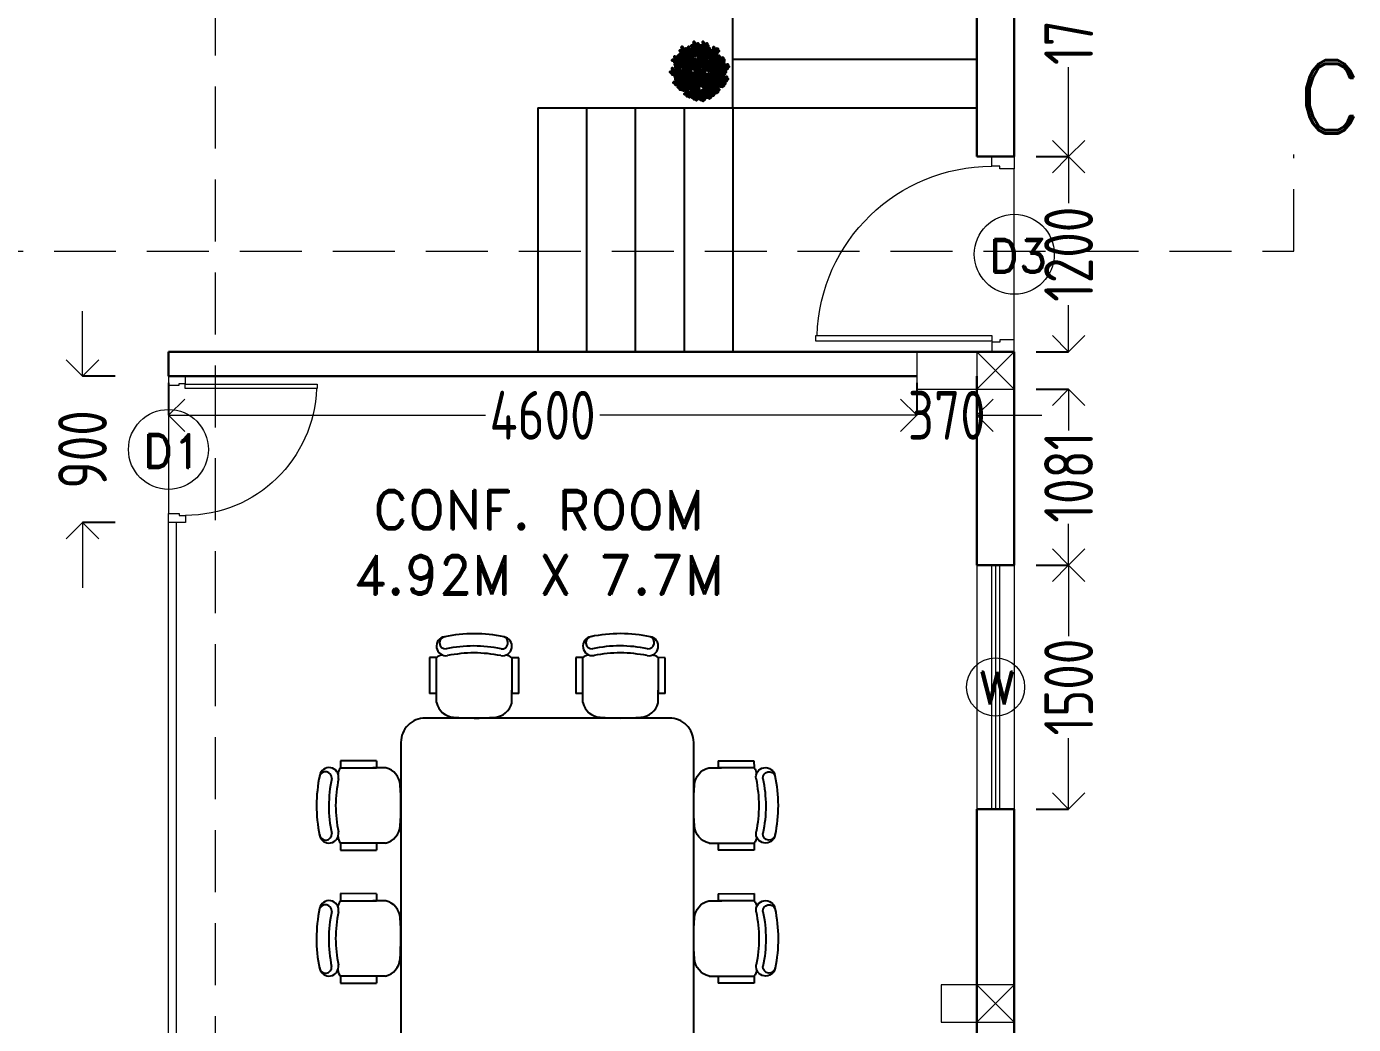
# Model space of a CAD drawing. Header units: inches. Extents: x -605 to 2991212, y -2872845 to 0.
# Drawn here: x 2176267 to 2184425, y -2678070 to -2671935 of the extents above; entities that cross this region are included whole.
import ezdxf

# ---------------------------------------------------------------- set-up
doc = ezdxf.new("R2010")
doc.units = ezdxf.units.IN
doc.header["$LTSCALE"] = 600
doc.header["$MEASUREMENT"] = 0
doc.linetypes.add('DASHED', pattern=[19.05, 12.7, -6.35])
for name, color, linetype in [('50 - FURNITURE', 47, 'Continuous'), ('NOITHAT', 21, 'Continuous'), ('see level', 2, 'Continuous'), ('SnT-DIMENSION', 7, 'Continuous'), ('SnT-ROAD', 25, 'Continuous')]:
    doc.layers.add(name, color=color, linetype=linetype)
for name, color, linetype, lineweight in [('DIM', 251, 'Continuous', 0), ('FURNITURE', 23, 'Continuous', 9), ('L-shrub', 74, 'Continuous', 50), ('L-tree', 102, 'Continuous', 35), ('object dash', 250, 'DASHED', 5), ('PV_TEXT_ROMANS', 7, 'Continuous', 0), ('rRCC 2', 40, 'Continuous', 15), ('TEXT', 7, 'Continuous', 0), ('WALLS', 7, 'Continuous', 30)]:
    doc.layers.add(name, color=color, linetype=linetype, lineweight=lineweight)
doc.layers.add('window', color=7, linetype='Continuous', lineweight=15, true_color=0x735461)
doc.styles.add('DIM', font='geniso.shx', dxfattribs={"width": 0.85})
doc.styles.add('PV_ROMAND', font='romand.shx')
doc.styles.add('ROMAND', font='romand.shx')
doc.dimstyles.new('ST-100', dxfattribs={"dimscale": 100, "dimtxt": 2.5, "dimasz": 2, "dimexe": 0.18, "dimexo": 0.0625, "dimgap": 0.2, "dimtad": 0, "dimdec": 0, "dimzin": 0, "dimdsep": 46, "dimtxsty": 'DIM', "dimblk": 'OPEN90', "dimcen": 0.09, "dimclrd": 256, "dimclrt": 7, "dimadec": 0, "dimazin": 0, "dimtfac": 1, "dimtdec": 0, "dimtofl": 0, "dimtmove": 0, "dimatfit": 3, "dimldrblk": 'OPEN90', "dimfxl": 1, "dimtolj": 1, "dimtzin": 0, "dimlwd": -1, "dimarcsym": 0})

# ---------------------------------------------------------------- blocks, each defined once
blk = doc.blocks.new('CH3')
at = {"layer": '50 - FURNITURE'}
for p, q in [((-259.1, 349.2), (-259.1, 141.4)), ((-218.2, 349.2), (-259.1, 349.2)), ((-218.2, 142.2), (-218.2, 349.2)), ((258.7, 349.6), (217.8, 349.6)), ((217.8, 349.6), (217.8, 141.9)), ((258.7, 141.9), (258.7, 349.6)), ((-218.2, 89.1), (-218.2, 162.9)), ((217.8, 87.4), (217.8, 162.2))]:
    blk.add_line(p, q, dxfattribs=at)
at = {"layer": '50 - FURNITURE', "linetype": 'Continuous'}
for p, q in [((-218, 141.4), (-259.1, 141.4)), ((258.7, 141.9), (217.8, 141.9))]:
    blk.add_line(p, q, dxfattribs=at)
for centre, radius, start, end in [((-163.1, 415.9), 55.3, 99.89884, 279.75221), ((-165.7, 435.5), 35.2, 94.91276, 274.91276), ((0, -347.9), 836.2, 78.08993, 101.91007), ((163.1, 415.9), 55.3, 260.24779, 80.10116), ((158.8, 436.6), 36.2, 265.08724, 70.32125), ((-3.5, -349.1), 766.3, 78.01124, 101.98876), ((18.4, -534.9), 912.7, 91.15667, 100.87136), ((-18.4, -534.9), 912.7, 79.12864, 88.84333), ((-110.6, 114.5), 110.6, 193.25658, 265.9234), ((110.6, 114.5), 110.6, 274.0766, 345.83344), ((0, 1665.8), 1665.8, 265.9234, 274.0766)]:
    blk.add_arc(centre, radius, start, end, dxfattribs=at)
at = {"layer": '50 - FURNITURE'}
for centre, start, end in [((-180.9, 308.9), 90.72261, 132.8382), ((180.4, 309.4), 47.1618, 87.57171)]:
    blk.add_arc(centre, 54.9, start, end, dxfattribs=at)
blk = doc.blocks.new('autumn shrub')
at = {"layer": 'L-shrub', "color": 32}
for p, q in [((-98, 69), (-108, 75)), ((0, 0), (-60, 40)), ((2, -4), (-38, 86)), ((10, -4), (71, 17)), ((12, 2), (52, 98)), ((12, -6), (56, 0)), ((71, 17), (98, 27)), ((-77, -35), (-127, -48)), ((-67, -58), (-81, -63)), ((-6, -10), (-38, -19)), ((2, -13), (-15, -86)), ((17, -27), (25, -40)), ((46, -69), (63, -102)), ((-17, -123), (-23, -156))]:
    blk.add_line(p, q, dxfattribs=at)
at = {"layer": 'L-shrub', "color": 40}
for points in [[(6, 223), (12, 250), (13, 223), (8, 223)], [(-139, 148), (-153, 160), (-145, 145), (-141, 148)], [(-132, 152), (-139, 154), (-137, 175), (-133, 152)], [(-102, 202), (-127, 211), (-102, 196), (-102, 202)], [(-127, 139), (-101, 131), (-127, 145), (-127, 139)], [(-98, 188), (-90, 186), (-94, 165), (-96, 188)], [(-66, 140), (-86, 122), (-61, 137), (-66, 140)], [(-61, 183), (-81, 201), (-57, 189), (-60, 184)], [(-60, 180), (-81, 163), (-55, 177), (-60, 180)], [(-52, 145), (-33, 150), (-51, 151), (-51, 147)], [(-46, 177), (-41, 182), (-24, 169), (-45, 178)], [(-41, 198), (-31, 201), (-34, 203), (-40, 200)], [(4, 221), (-21, 231), (4, 215), (4, 221)], [(15, 211), (29, 198), (21, 213), (17, 211)], [(15, 161), (21, 188), (23, 161), (17, 161)], [(30, 131), (41, 134), (37, 135), (31, 132)], [(56, 138), (31, 148), (56, 133), (56, 138)], [(42, 175), (50, 175), (35, 152), (42, 173)], [(46, 181), (52, 208), (54, 181), (48, 181)], [(58, 140), (63, 167), (65, 140), (60, 140)], [(96, 192), (71, 202), (96, 186), (96, 192)], [(99, 115), (78, 134), (103, 122), (100, 117)], [(94, 188), (102, 188), (87, 165), (94, 186)], [(98, 194), (104, 221), (106, 194), (100, 194)], [(100, 179), (108, 177), (104, 156), (102, 179)], [(108, 183), (121, 169), (114, 184), (110, 183)], [(137, 154), (112, 163), (137, 148), (137, 154)], [(114, 192), (123, 202), (115, 188), (114, 190)], [(119, 131), (129, 134), (126, 135), (120, 132)], [(121, 184), (129, 177), (129, 181), (123, 184)], [(139, 156), (144, 183), (146, 156), (140, 156)], [(162, 146), (169, 138), (169, 142), (164, 146)], [(200, 94), (206, 121), (208, 94), (202, 94)], [(-140, 71), (-137, 77), (-124, 53), (-139, 70)], [(-134, 89), (-138, 102), (-130, 89), (-133, 88)], [(-81, 79), (-75, 106), (-73, 79), (-79, 79)], [(-77, 30), (-80, 43), (-72, 30), (-75, 29)], [(11, 113), (-9, 96), (16, 110), (11, 113)], [(48, 53), (67, 58), (49, 59), (49, 54)], [(48, 44), (53, 50), (70, 36), (49, 46)], [(77, 102), (52, 111), (77, 96), (77, 102)], [(67, 48), (75, 40), (75, 44), (69, 48)], [(81, 88), (88, 86), (85, 65), (83, 88)], [(102, 109), (106, 116), (118, 91), (104, 108)], [(133, 75), (108, 85), (133, 69), (133, 75)], [(113, 109), (119, 115), (135, 101), (114, 111)], [(114, 52), (123, 61), (115, 48), (114, 50)], [(121, 44), (129, 37), (129, 40), (123, 44)], [(135, 77), (140, 104), (142, 77), (137, 77)], [(137, 61), (144, 60), (140, 38), (139, 61)], [(146, 117), (154, 117), (139, 94), (146, 115)], [(150, 75), (160, 85), (152, 71), (150, 73)], [(152, 108), (160, 106), (156, 85), (154, 108)], [(159, 13), (165, 19), (181, 5), (160, 15)], [(160, 111), (173, 98), (165, 113), (162, 111)], [(165, 35), (175, 38), (172, 39), (166, 36)], [(173, 113), (181, 106), (181, 110), (175, 113)], [(198, 92), (173, 102), (198, 86), (198, 92)], [(190, 54), (196, 81), (198, 54), (192, 54)], [(192, 38), (200, 37), (196, 15), (194, 38)], [(202, 79), (210, 77), (206, 56), (204, 79)], [(206, 52), (215, 61), (208, 48), (206, 50)], [(229, 17), (237, 15), (233, -6), (231, 17)], [(-100, -12), (-92, -12), (-108, -35), (-100, -13)], [(-77, -81), (-71, -54), (-69, -81), (-75, -81)], [(-48, -15), (-35, -29), (-42, -13), (-46, -15)], [(40, -60), (46, -33), (48, -60), (42, -60)], [(79, -129), (85, -102), (87, -129), (81, -129)], [(110, -63), (85, -54), (110, -69), (110, -63)], [(150, -80), (147, -67), (155, -80), (152, -81)], [(175, -71), (183, -73), (179, -94), (177, -71)], [(214, -98), (221, -100), (217, -121), (215, -98)], [(229, -33), (237, -33), (221, -56), (229, -35)], [(138, -123), (148, -120), (145, -118), (139, -121)], [(164, -146), (169, -119), (171, -146), (165, -146)], [(189, -131), (196, -133), (192, -154), (190, -131)]]:
    blk.add_lwpolyline(points, dxfattribs=at)
at = {"layer": 'L-shrub', "color": 16}
for points in [[(-187, 136), (-212, 146), (-187, 131), (-187, 136)], [(-167, 106), (-187, 124), (-163, 112), (-166, 107)], [(-185, 138), (-179, 165), (-177, 138), (-183, 138)], [(-183, 123), (-175, 121), (-179, 100), (-181, 123)], [(-175, 127), (-162, 113), (-169, 129), (-173, 127)], [(-169, 136), (-160, 146), (-167, 133), (-169, 135)], [(-162, 129), (-154, 121), (-154, 125), (-160, 129)], [(-157, 118), (-161, 131), (-153, 118), (-156, 117)], [(-152, 145), (-160, 152), (-160, 148), (-154, 145)], [(-129, 137), (-132, 110), (-136, 136), (-130, 137)], [(-113, 163), (-133, 182), (-109, 170), (-112, 165)], [(-27, 94), (-21, 121), (-19, 94), (-25, 94)], [(17, 146), (25, 144), (21, 123), (19, 146)], [(-231, 31), (-256, 40), (-231, 25), (-231, 31)], [(-233, 27), (-225, 27), (-240, 4), (-233, 25)], [(-215, -6), (-240, 4), (-215, -12), (-215, -6)], [(-229, 33), (-223, 60), (-221, 33), (-227, 33)], [(-227, 17), (-219, 15), (-223, -6), (-225, 17)], [(-219, 21), (-206, 8), (-214, 23), (-217, 21)], [(-214, 31), (-204, 40), (-212, 27), (-214, 29)], [(-214, -4), (-208, 23), (-206, -4), (-212, -4)], [(-187, 79), (-212, 88), (-187, 73), (-187, 79)], [(-206, 23), (-198, 15), (-198, 19), (-204, 23)], [(-198, -6), (-189, 4), (-196, -10), (-198, -8)], [(-189, 75), (-181, 75), (-196, 52), (-189, 73)], [(-170, 40), (-191, 59), (-167, 47), (-169, 42)], [(-170, 38), (-190, 21), (-165, 35), (-170, 38)], [(-164, -10), (-189, 0), (-164, -15), (-164, -10)], [(-166, 103), (-186, 86), (-161, 100), (-166, 103)], [(-185, 81), (-179, 108), (-177, 81), (-183, 81)], [(-183, 65), (-175, 63), (-179, 42), (-181, 65)], [(-169, 79), (-160, 88), (-167, 75), (-169, 77)], [(-167, 34), (-163, 41), (-151, 16), (-166, 33)], [(-161, 53), (-165, 66), (-157, 53), (-159, 52)], [(-162, 71), (-154, 63), (-154, 67), (-160, 71)], [(-129, 80), (-110, 85), (-128, 86), (-128, 81)], [(-98, -8), (-123, 2), (-98, -13), (-98, -8)], [(-83, 77), (-108, 86), (-83, 71), (-83, 77)], [(-86, 17), (-106, 36), (-82, 24), (-85, 19)], [(-4, 85), (4, 77), (4, 81), (-2, 85)], [(53, 65), (64, 68), (60, 70), (54, 67)], [(-231, -50), (-256, -40), (-231, -56), (-231, -50)], [(-233, -54), (-225, -54), (-240, -77), (-233, -56)], [(-229, -48), (-223, -21), (-221, -48), (-227, -48)], [(-227, -63), (-219, -65), (-223, -86), (-225, -63)], [(-217, -10), (-210, -10), (-225, -33), (-217, -12)], [(-219, -60), (-206, -73), (-214, -58), (-217, -60)], [(-190, -71), (-215, -61), (-190, -77), (-190, -71)], [(-214, -50), (-204, -40), (-212, -54), (-214, -52)], [(-212, -19), (-204, -21), (-208, -42), (-210, -19)], [(-206, -58), (-198, -65), (-198, -61), (-204, -58)], [(-204, -15), (-190, -29), (-198, -13), (-202, -15)], [(-192, -75), (-185, -75), (-200, -98), (-192, -77)], [(-190, -13), (-183, -21), (-183, -17), (-189, -13)], [(-189, -69), (-183, -42), (-181, -69), (-187, -69)], [(-187, -85), (-179, -86), (-183, -108), (-185, -85)], [(-183, -142), (-177, -115), (-175, -142), (-181, -142)], [(-179, -81), (-165, -94), (-173, -79), (-177, -81)], [(-165, -13), (-158, -13), (-173, -37), (-165, -15)], [(-173, -71), (-164, -61), (-171, -75), (-173, -73)], [(-151, -65), (-172, -47), (-147, -59), (-150, -64)], [(-150, -68), (-171, -85), (-145, -71), (-150, -68)], [(-144, -98), (-169, -88), (-144, -104), (-144, -98)], [(-165, -79), (-158, -86), (-158, -83), (-164, -79)], [(-160, -23), (-152, -25), (-156, -46), (-158, -23)], [(-146, -102), (-139, -102), (-154, -125), (-146, -104)], [(-152, -19), (-139, -33), (-146, -17), (-150, -19)], [(-142, -53), (-146, -40), (-138, -53), (-140, -54)], [(-142, -96), (-137, -69), (-135, -96), (-140, -96)], [(-137, -71), (-131, -65), (-115, -79), (-136, -70)], [(-136, -63), (-118, -58), (-135, -57), (-135, -61)], [(-133, -108), (-119, -121), (-127, -106), (-131, -108)], [(-131, -50), (-121, -47), (-124, -45), (-131, -48)], [(-131, -135), (-125, -108), (-123, -135), (-129, -135)], [(-127, -98), (-117, -88), (-125, -102), (-127, -100)], [(-119, -106), (-112, -113), (-112, -110), (-117, -106)], [(-97, -131), (-118, -112), (-94, -124), (-96, -129)], [(-88, -118), (-92, -105), (-84, -118), (-86, -119)], [(-87, -17), (-73, -31), (-81, -15), (-85, -17)], [(-33, -79), (-58, -69), (-33, -85), (-33, -79)], [(-21, -88), (-8, -102), (-15, -86), (-19, -88)], [(10, -118), (6, -105), (14, -118), (12, -119)], [(33, -12), (8, -2), (33, -17), (33, -12)], [(38, -61), (13, -52), (38, -67), (38, -61)], [(71, -85), (77, -58), (79, -85), (73, -85)], [(101, -23), (80, -5), (105, -16), (102, -21)], [(114, -77), (121, -79), (117, -100), (115, -77)], [(144, -98), (148, -92), (161, -116), (146, -99)], [(-185, -144), (-210, -135), (-185, -150), (-185, -144)], [(-187, -148), (-179, -148), (-194, -171), (-187, -150)], [(-181, -158), (-173, -159), (-177, -181), (-179, -158)], [(-173, -154), (-160, -167), (-167, -152), (-171, -154)], [(-167, -144), (-158, -135), (-165, -148), (-167, -146)], [(-160, -152), (-152, -159), (-152, -156), (-158, -152)], [(-133, -136), (-158, -127), (-133, -142), (-133, -136)], [(-135, -140), (-127, -140), (-142, -163), (-135, -142)], [(-106, -192), (-131, -183), (-106, -198), (-106, -192)], [(-129, -150), (-121, -152), (-125, -173), (-127, -150)], [(-121, -146), (-108, -159), (-115, -144), (-119, -146)], [(-97, -133), (-117, -150), (-92, -136), (-97, -133)], [(-115, -136), (-106, -127), (-114, -140), (-115, -138)], [(-108, -196), (-100, -196), (-115, -219), (-108, -198)], [(-85, -159), (-110, -150), (-85, -165), (-85, -159)], [(-108, -144), (-100, -152), (-100, -148), (-106, -144)], [(-102, -206), (-94, -208), (-98, -229), (-100, -206)], [(-94, -137), (-90, -130), (-78, -155), (-92, -138)], [(-87, -163), (-79, -163), (-94, -186), (-87, -165)], [(-94, -202), (-81, -215), (-88, -200), (-92, -202)], [(-70, -209), (-91, -191), (-67, -203), (-69, -208)], [(-70, -212), (-90, -229), (-65, -215), (-70, -212)], [(-88, -192), (-79, -183), (-87, -196), (-88, -194)], [(-83, -158), (-77, -131), (-75, -158), (-81, -158)], [(-81, -173), (-73, -175), (-77, -196), (-79, -173)], [(-81, -200), (-73, -208), (-73, -204), (-79, -200)], [(-73, -169), (-60, -183), (-67, -167), (-71, -169)], [(-49, -158), (-70, -139), (-45, -151), (-48, -156)], [(-48, -160), (-69, -177), (-43, -163), (-48, -160)], [(-44, -232), (-69, -223), (-44, -238), (-44, -232)], [(-67, -159), (-58, -150), (-65, -163), (-67, -161)], [(-67, -216), (-63, -209), (-51, -234), (-66, -217)], [(-61, -197), (-65, -184), (-57, -197), (-59, -198)], [(-38, -179), (-63, -169), (-38, -184), (-38, -179)], [(-60, -167), (-52, -175), (-52, -171), (-58, -167)], [(-56, -207), (-37, -202), (-54, -201), (-55, -205)], [(-56, -215), (-51, -210), (-34, -223), (-55, -214)], [(-51, -194), (-40, -191), (-44, -189), (-50, -192)], [(-40, -183), (-33, -183), (-48, -206), (-40, -184)], [(-40, -145), (-44, -132), (-36, -145), (-38, -146)], [(-42, -231), (-37, -204), (-35, -231), (-40, -231)], [(-37, -177), (-31, -150), (-29, -177), (-35, -177)], [(-35, -163), (-29, -158), (-13, -171), (-34, -162)], [(-35, -192), (-27, -194), (-31, -215), (-33, -192)], [(-34, -155), (-16, -150), (-33, -149), (-33, -153)], [(-29, -142), (-19, -139), (-22, -137), (-29, -141)], [(-9, -219), (-29, -201), (-5, -212), (-8, -217)], [(-27, -188), (-13, -202), (-21, -186), (-25, -188)], [(-27, -232), (-17, -223), (-25, -236), (-27, -234)], [(-21, -179), (-12, -169), (-19, -183), (-21, -181)], [(2, -133), (-19, -150), (7, -136), (2, -133)], [(8, -186), (-17, -177), (8, -192), (8, -186)], [(-13, -186), (-6, -194), (-6, -190), (-12, -186)], [(-6, -225), (-2, -219), (11, -243), (-4, -226)], [(0, -207), (-3, -194), (5, -207), (2, -208)], [(6, -190), (13, -190), (-2, -213), (6, -192)], [(6, -216), (24, -211), (7, -210), (7, -215)], [(6, -225), (11, -219), (28, -233), (6, -223)], [(10, -184), (15, -158), (17, -184), (12, -184)], [(11, -204), (21, -201), (18, -199), (12, -202)], [(12, -200), (19, -202), (15, -223), (13, -200)], [(34, -191), (14, -208), (39, -194), (34, -191)], [(19, -196), (33, -209), (25, -194), (21, -196)], [(25, -186), (35, -177), (27, -190), (25, -188)], [(52, -148), (27, -138), (52, -154), (52, -148)], [(33, -194), (40, -202), (40, -198), (35, -194)], [(37, -195), (40, -188), (53, -213), (38, -195)], [(43, -176), (39, -163), (47, -176), (44, -177)], [(50, -152), (58, -152), (42, -175), (50, -154)], [(48, -186), (67, -180), (49, -180), (49, -184)], [(48, -194), (53, -188), (70, -202), (49, -193)], [(77, -131), (52, -121), (77, -136), (77, -131)], [(53, -173), (64, -170), (60, -168), (54, -171)], [(56, -161), (63, -163), (60, -184), (58, -161)], [(81, -188), (56, -179), (81, -194), (81, -188)], [(63, -229), (71, -229), (56, -252), (63, -231)], [(63, -158), (77, -171), (69, -156), (65, -158)], [(67, -223), (73, -196), (75, -223), (69, -223)], [(79, -192), (87, -192), (71, -215), (79, -194)], [(77, -234), (90, -248), (83, -232), (79, -234)], [(106, -202), (81, -192), (106, -208), (106, -202)], [(83, -186), (88, -159), (90, -186), (85, -186)], [(104, -187), (83, -204), (109, -190), (104, -187)], [(83, -225), (92, -215), (85, -229), (83, -227)], [(85, -202), (92, -204), (88, -225), (87, -202)], [(90, -232), (98, -240), (98, -236), (92, -232)], [(92, -198), (106, -211), (98, -196), (94, -198)], [(98, -188), (108, -179), (100, -192), (98, -190)], [(106, -191), (110, -184), (122, -209), (108, -192)], [(106, -196), (114, -204), (114, -200), (108, -196)], [(112, -172), (108, -159), (116, -172), (114, -173)], [(108, -200), (114, -173), (115, -200), (110, -200)], [(110, -215), (117, -217), (114, -238), (112, -215)], [(117, -190), (123, -185), (139, -198), (118, -189)], [(117, -211), (131, -225), (123, -209), (119, -211)], [(118, -182), (136, -177), (119, -176), (118, -180)], [(121, -145), (125, -138), (138, -163), (123, -146)], [(122, -169), (133, -166), (130, -164), (123, -167)], [(123, -202), (133, -192), (125, -206), (123, -204)], [(131, -209), (139, -217), (139, -213), (133, -209)], [(133, -144), (138, -138), (154, -152), (133, -143)], [(162, -148), (137, -138), (162, -154), (162, -148)], [(160, -152), (167, -152), (152, -175), (160, -154)], [(165, -161), (173, -163), (169, -184), (167, -161)], [(173, -158), (187, -171), (179, -156), (175, -158)], [(179, -148), (189, -138), (181, -152), (179, -150)], [(187, -156), (194, -163), (194, -159), (189, -156)], [(-46, -236), (-38, -236), (-54, -259), (-46, -238)], [(-40, -246), (-33, -248), (-37, -269), (-38, -246)], [(-33, -242), (-19, -256), (-27, -240), (-31, -242)], [(-19, -240), (-12, -248), (-12, -244), (-17, -240)], [(69, -238), (77, -240), (73, -261), (71, -238)]]:
    blk.add_lwpolyline(points, dxfattribs=at)
at = {"layer": 'L-shrub', "color": 22}
for points in [[(-189, 133), (-181, 133), (-196, 110), (-189, 131)], [(-144, 138), (-153, 128), (-146, 142), (-144, 140)], [(-147, 121), (-136, 124), (-140, 126), (-146, 123)], [(-125, 143), (-133, 142), (-119, 167), (-125, 145)], [(-112, 161), (-133, 144), (-107, 158), (-112, 161)], [(-97, 123), (-118, 141), (-94, 130), (-96, 125)], [(-97, 120), (-117, 103), (-92, 117), (-97, 120)], [(-104, 198), (-96, 198), (-112, 175), (-104, 196)], [(-110, 157), (-106, 164), (-93, 139), (-108, 156)], [(-103, 176), (-107, 189), (-99, 176), (-102, 175)], [(-104, 102), (-98, 129), (-96, 102), (-102, 102)], [(-100, 204), (-94, 231), (-92, 204), (-98, 204)], [(-98, 166), (-80, 171), (-97, 172), (-97, 168)], [(-98, 157), (-93, 163), (-76, 149), (-97, 159)], [(-94, 117), (-90, 123), (-78, 99), (-92, 116)], [(-93, 179), (-83, 182), (-86, 184), (-92, 180)], [(-88, 135), (-92, 149), (-84, 135), (-86, 134)], [(-90, 192), (-77, 179), (-85, 194), (-88, 192)], [(-67, 142), (-87, 160), (-63, 149), (-66, 144)], [(-85, 202), (-75, 211), (-83, 198), (-85, 200)], [(-83, 126), (-64, 131), (-81, 132), (-82, 127)], [(-83, 117), (-78, 123), (-61, 109), (-82, 119)], [(-78, 138), (-67, 141), (-70, 143), (-77, 140)], [(-77, 194), (-69, 186), (-69, 190), (-75, 194)], [(-63, 136), (-60, 143), (-47, 118), (-62, 135)], [(-57, 155), (-61, 168), (-53, 154), (-56, 154)], [(-58, 176), (-54, 183), (-41, 158), (-56, 175)], [(-52, 195), (-55, 208), (-47, 195), (-50, 194)], [(-52, 136), (-47, 142), (-30, 128), (-51, 138)], [(-47, 158), (-36, 160), (-40, 162), (-46, 159)], [(-46, 185), (-28, 190), (-45, 191), (-45, 187)], [(13, 159), (-12, 169), (13, 154), (13, 159)], [(10, 115), (-10, 134), (14, 122), (11, 117)], [(2, 217), (10, 217), (-6, 194), (2, 215)], [(12, 156), (19, 156), (4, 133), (12, 154)], [(8, 208), (15, 206), (12, 184), (10, 208)], [(20, 128), (16, 141), (24, 128), (21, 127)], [(44, 179), (19, 188), (44, 173), (44, 179)], [(21, 221), (31, 231), (23, 217), (21, 219)], [(25, 150), (38, 136), (31, 152), (27, 150)], [(25, 118), (44, 123), (26, 124), (26, 120)], [(29, 213), (37, 206), (37, 209), (31, 213)], [(31, 159), (40, 169), (33, 156), (31, 158)], [(38, 152), (46, 144), (46, 148), (40, 152)], [(54, 135), (62, 135), (46, 111), (54, 133)], [(48, 165), (56, 163), (52, 142), (50, 165)], [(56, 169), (69, 156), (62, 171), (58, 169)], [(60, 125), (67, 123), (63, 102), (62, 125)], [(62, 179), (71, 188), (63, 175), (62, 177)], [(67, 129), (81, 115), (73, 131), (69, 129)], [(69, 171), (77, 163), (77, 167), (71, 171)], [(73, 138), (83, 148), (75, 135), (73, 136)], [(79, 104), (85, 131), (87, 104), (81, 104)], [(81, 131), (88, 123), (88, 127), (83, 131)], [(108, 128), (105, 141), (112, 128), (110, 127)], [(114, 118), (132, 123), (115, 124), (115, 120)], [(148, 121), (123, 131), (148, 115), (148, 121)], [(135, 150), (142, 150), (127, 127), (135, 148)], [(140, 140), (148, 138), (144, 117), (142, 140)], [(148, 144), (162, 131), (154, 146), (150, 144)], [(150, 123), (156, 150), (158, 123), (152, 123)], [(154, 154), (164, 163), (156, 150), (154, 152)], [(165, 121), (175, 131), (167, 117), (165, 119)], [(-175, 69), (-162, 56), (-169, 71), (-173, 69)], [(-143, 77), (-164, 95), (-140, 84), (-143, 79)], [(-163, 99), (-160, 106), (-147, 81), (-162, 99)], [(-143, 74), (-163, 57), (-138, 71), (-143, 74)], [(-162, -8), (-156, 19), (-154, -8), (-160, -8)], [(-156, 43), (-137, 48), (-154, 49), (-155, 45)], [(-156, 34), (-151, 40), (-134, 26), (-155, 36)], [(-152, 108), (-133, 113), (-151, 114), (-151, 110)], [(-152, 100), (-147, 106), (-130, 92), (-151, 101)], [(-151, 56), (-140, 59), (-144, 61), (-150, 57)], [(-146, -10), (-137, 0), (-144, -13), (-146, -12)], [(-106, 100), (-131, 110), (-106, 94), (-106, 100)], [(-129, 71), (-124, 77), (-107, 63), (-128, 73)], [(-124, 92), (-113, 95), (-117, 97), (-123, 94)], [(-108, 96), (-100, 96), (-115, 73), (-108, 94)], [(-85, 15), (-106, -2), (-80, 12), (-85, 15)], [(-102, 86), (-94, 85), (-98, 63), (-100, 86)], [(-96, -6), (-90, 21), (-88, -6), (-94, -6)], [(-94, 90), (-81, 77), (-88, 92), (-92, 90)], [(-85, 73), (-77, 73), (-92, 50), (-85, 71)], [(-88, 100), (-79, 110), (-87, 96), (-88, 98)], [(-60, -6), (-85, 4), (-60, -12), (-60, -6)], [(-83, 11), (-79, 18), (-66, -7), (-81, 10)], [(-81, 92), (-73, 85), (-73, 88), (-79, 92)], [(-81, -8), (-71, 2), (-79, -12), (-81, -10)], [(-79, 63), (-71, 61), (-75, 40), (-77, 63)], [(-71, 67), (-58, 54), (-65, 69), (-69, 67)], [(-71, 20), (-53, 25), (-70, 26), (-70, 22)], [(-71, 11), (-66, 17), (-49, 3), (-70, 13)], [(-66, 33), (-56, 36), (-59, 37), (-65, 34)], [(-65, 77), (-56, 86), (-63, 73), (-65, 75)], [(-58, 69), (-50, 61), (-50, 65), (-56, 69)], [(-58, -4), (-52, 23), (-50, -4), (-56, -4)], [(-29, 92), (-54, 102), (-29, 86), (-29, 92)], [(-42, -6), (-33, 4), (-40, -10), (-42, -8)], [(-31, 88), (-23, 88), (-38, 65), (-31, 86)], [(-25, 79), (-17, 77), (-21, 56), (-23, 79)], [(-17, 83), (-4, 69), (-12, 85), (-15, 83)], [(-12, 92), (-2, 102), (-10, 88), (-12, 90)], [(34, 50), (13, 68), (37, 57), (34, 52)], [(14, 109), (17, 116), (30, 91), (15, 108)], [(34, 47), (14, 30), (39, 44), (34, 47)], [(42, 56), (17, 65), (42, 50), (42, 56)], [(25, 109), (30, 115), (47, 101), (26, 111)], [(40, 52), (48, 52), (33, 29), (40, 50)], [(35, -10), (40, 17), (42, -10), (37, -10)], [(37, 44), (40, 50), (53, 26), (38, 43)], [(43, 62), (39, 75), (47, 62), (44, 61)], [(44, 58), (50, 85), (52, 58), (46, 58)], [(46, 42), (54, 40), (50, 19), (48, 42)], [(73, 69), (48, 79), (73, 63), (73, 69)], [(54, 46), (67, 33), (60, 48), (56, 46)], [(60, 56), (69, 65), (62, 52), (60, 54)], [(71, 65), (79, 65), (63, 42), (71, 63)], [(75, 98), (83, 98), (67, 75), (75, 96)], [(96, 52), (71, 61), (96, 46), (96, 52)], [(75, 71), (81, 98), (83, 71), (77, 71)], [(77, 56), (85, 54), (81, 33), (79, 56)], [(100, 113), (79, 96), (105, 110), (100, 113)], [(85, 60), (98, 46), (90, 61), (87, 60)], [(94, 48), (102, 48), (87, 25), (94, 46)], [(88, 92), (102, 79), (94, 94), (90, 92)], [(90, 69), (100, 79), (92, 65), (90, 67)], [(94, 102), (104, 111), (96, 98), (94, 100)], [(98, 54), (104, 81), (106, 54), (100, 54)], [(98, 61), (106, 54), (106, 58), (100, 61)], [(100, 38), (108, 37), (104, 15), (102, 38)], [(102, 94), (110, 86), (110, 90), (104, 94)], [(110, -11), (106, 2), (114, -11), (112, -12)], [(108, 42), (121, 29), (114, 44), (110, 42)], [(131, 71), (139, 71), (123, 48), (131, 69)], [(145, 19), (125, 37), (149, 26), (146, 21)], [(146, 17), (125, 0), (151, 14), (146, 17)], [(144, 65), (158, 52), (150, 67), (146, 65)], [(148, 13), (152, 20), (165, -5), (150, 12)], [(154, 32), (151, 45), (159, 31), (156, 31)], [(158, 67), (165, 60), (165, 63), (160, 67)], [(183, 29), (158, 38), (183, 23), (183, 29)], [(160, 22), (178, 27), (161, 28), (161, 24)], [(189, 52), (164, 61), (189, 46), (189, 52)], [(181, 25), (189, 25), (173, 2), (181, 23)], [(187, 48), (194, 48), (179, 25), (187, 46)], [(185, 31), (190, 58), (192, 31), (187, 31)], [(187, 15), (194, 13), (190, -8), (189, 15)], [(196, 88), (204, 88), (189, 65), (196, 86)], [(214, -4), (189, 6), (214, -10), (214, -4)], [(194, 19), (208, 6), (200, 21), (196, 19)], [(200, 42), (214, 29), (206, 44), (202, 42)], [(225, 31), (200, 40), (225, 25), (225, 31)], [(200, 29), (210, 38), (202, 25), (200, 27)], [(208, 21), (215, 13), (215, 17), (210, 21)], [(210, 83), (223, 69), (215, 85), (212, 83)], [(214, 44), (221, 37), (221, 40), (215, 44)], [(215, 92), (225, 102), (217, 88), (215, 90)], [(223, 27), (231, 27), (215, 4), (223, 25)], [(215, -2), (221, 25), (223, -2), (217, -2)], [(223, 85), (231, 77), (231, 81), (225, 85)], [(227, 33), (233, 60), (235, 33), (229, 33)], [(231, -4), (240, 6), (233, -8), (231, -6)], [(233, -27), (239, 0), (240, -27), (235, -27)], [(237, 21), (250, 8), (242, 23), (239, 21)], [(242, 31), (252, 40), (244, 27), (242, 29)], [(250, 23), (258, 15), (258, 19), (252, 23)], [(-148, -72), (-144, -65), (-132, -90), (-146, -72)], [(-140, -111), (-133, -113), (-137, -135), (-139, -111)], [(-139, -17), (-131, -25), (-131, -21), (-137, -17)], [(-81, -46), (-106, -37), (-81, -52), (-81, -46)], [(-79, -83), (-104, -73), (-79, -88), (-79, -83)], [(-94, -21), (-87, -23), (-90, -44), (-92, -21)], [(-83, -50), (-75, -50), (-90, -73), (-83, -52)], [(-81, -86), (-73, -86), (-88, -110), (-81, -88)], [(-79, -44), (-73, -17), (-71, -44), (-77, -44)], [(-78, -115), (-67, -112), (-70, -110), (-77, -114)], [(-77, -60), (-69, -61), (-73, -83), (-75, -60)], [(-75, -96), (-67, -98), (-71, -119), (-73, -96)], [(-73, -15), (-65, -23), (-65, -19), (-71, -15)], [(-62, -10), (-54, -10), (-69, -33), (-62, -12)], [(-69, -56), (-56, -69), (-63, -54), (-67, -56)], [(-67, -92), (-54, -106), (-62, -90), (-65, -92)], [(-63, -46), (-54, -37), (-62, -50), (-63, -48)], [(-62, -83), (-52, -73), (-60, -86), (-62, -85)], [(-56, -19), (-48, -21), (-52, -42), (-54, -19)], [(-56, -54), (-48, -61), (-48, -58), (-54, -54)], [(-54, -90), (-46, -98), (-46, -94), (-52, -90)], [(-35, -83), (-27, -83), (-42, -106), (-35, -85)], [(-35, -13), (-27, -21), (-27, -17), (-33, -13)], [(-31, -77), (-25, -50), (-23, -77), (-29, -77)], [(-29, -92), (-21, -94), (-25, -115), (-27, -92)], [(1, -131), (-20, -112), (5, -124), (2, -129)], [(-15, -79), (-6, -69), (-13, -83), (-15, -81)], [(-8, -86), (0, -94), (0, -90), (-6, -86)], [(21, -115), (31, -112), (28, -110), (21, -114)], [(31, -15), (38, -15), (23, -38), (31, -17)], [(37, -65), (44, -65), (29, -88), (37, -67)], [(37, -25), (44, -27), (40, -48), (38, -25)], [(42, -75), (50, -77), (46, -98), (44, -75)], [(44, -21), (58, -35), (50, -19), (46, -21)], [(69, -56), (44, -46), (69, -61), (69, -56)], [(69, -86), (44, -77), (69, -92), (69, -86)], [(50, -12), (60, -2), (52, -15), (50, -13)], [(50, -71), (63, -85), (56, -69), (52, -71)], [(56, -61), (65, -52), (58, -65), (56, -63)], [(58, -19), (65, -27), (65, -23), (60, -19)], [(67, -60), (75, -60), (60, -83), (67, -61)], [(67, -90), (75, -90), (60, -113), (67, -92)], [(63, -69), (71, -77), (71, -73), (65, -69)], [(71, -54), (77, -27), (79, -54), (73, -54)], [(73, -69), (81, -71), (77, -92), (75, -69)], [(73, -100), (81, -102), (77, -123), (75, -100)], [(102, -26), (81, -43), (107, -29), (102, -26)], [(81, -65), (94, -79), (87, -63), (83, -65)], [(81, -96), (94, -110), (87, -94), (83, -96)], [(87, -56), (96, -46), (88, -60), (87, -58)], [(87, -86), (96, -77), (88, -90), (87, -88)], [(94, -63), (102, -71), (102, -67), (96, -63)], [(94, -94), (102, -102), (102, -98), (96, -94)], [(108, -67), (115, -67), (100, -90), (108, -69)], [(104, -29), (108, -23), (120, -47), (106, -30)], [(112, -61), (117, -35), (119, -61), (114, -61)], [(115, -29), (121, -23), (137, -37), (116, -27)], [(116, -20), (134, -15), (117, -14), (117, -19)], [(121, -8), (131, -5), (128, -3), (122, -6)], [(121, -73), (135, -86), (127, -71), (123, -73)], [(141, -92), (121, -74), (145, -86), (142, -91)], [(142, -95), (121, -112), (147, -98), (142, -95)], [(127, -126), (124, -113), (132, -126), (129, -127)], [(127, -63), (137, -54), (129, -67), (127, -65)], [(135, -71), (142, -79), (142, -75), (137, -71)], [(171, -58), (146, -48), (171, -63), (171, -58)], [(156, -90), (174, -84), (157, -84), (157, -88)], [(156, -98), (161, -92), (178, -106), (157, -96)], [(185, -117), (160, -108), (185, -123), (185, -117)], [(161, -77), (171, -74), (168, -72), (162, -75)], [(169, -61), (177, -61), (162, -85), (169, -63)], [(173, -56), (179, -29), (181, -56), (175, -56)], [(183, -67), (196, -81), (189, -65), (185, -67)], [(210, -85), (185, -75), (210, -90), (210, -85)], [(187, -115), (192, -88), (194, -115), (189, -115)], [(189, -58), (198, -48), (190, -61), (189, -60)], [(196, -65), (204, -73), (204, -69), (198, -65)], [(208, -88), (215, -88), (200, -111), (208, -90)], [(202, -117), (212, -108), (204, -121), (202, -119)], [(212, -8), (219, -8), (204, -31), (212, -10)], [(231, -29), (206, -19), (231, -35), (231, -29)], [(212, -83), (217, -56), (219, -83), (214, -83)], [(217, -17), (225, -19), (221, -40), (219, -17)], [(221, -94), (235, -108), (227, -92), (223, -94)], [(225, -13), (239, -27), (231, -12), (227, -13)], [(227, -85), (237, -75), (229, -88), (227, -86)], [(235, -42), (242, -44), (239, -65), (237, -42)], [(235, -92), (242, -100), (242, -96), (237, -92)], [(239, -12), (246, -19), (246, -15), (240, -12)], [(242, -38), (256, -52), (248, -37), (244, -38)], [(248, -29), (258, -19), (250, -33), (248, -31)], [(256, -37), (264, -44), (264, -40), (258, -37)], [(-104, -190), (-98, -163), (-96, -190), (-102, -190)], [(-83, -128), (-64, -123), (-81, -122), (-82, -126)], [(-83, -137), (-78, -131), (-61, -145), (-82, -135)], [(-46, -164), (-42, -157), (-30, -182), (-44, -165)], [(-8, -222), (-29, -239), (-3, -225), (-8, -222)], [(4, -137), (8, -130), (20, -155), (6, -138)], [(34, -188), (13, -170), (37, -182), (34, -187)], [(15, -137), (21, -131), (37, -145), (16, -135)], [(16, -128), (34, -123), (17, -122), (17, -126)], [(65, -225), (40, -215), (65, -231), (65, -225)], [(54, -146), (60, -119), (62, -146), (56, -146)], [(75, -135), (83, -135), (67, -158), (75, -136)], [(69, -148), (79, -138), (71, -152), (69, -150)], [(77, -156), (85, -163), (85, -159), (79, -156)], [(81, -144), (88, -146), (85, -167), (83, -144)], [(103, -184), (82, -166), (107, -178), (104, -183)], [(88, -140), (102, -154), (94, -138), (90, -140)], [(94, -131), (104, -121), (96, -135), (94, -133)], [(104, -206), (112, -206), (96, -229), (104, -208)], [(118, -138), (98, -120), (122, -132), (119, -137)], [(119, -141), (98, -158), (124, -144), (119, -141)], [(102, -138), (110, -146), (110, -142), (104, -138)], [(133, -136), (151, -131), (134, -130), (134, -134)], [(183, -121), (190, -121), (175, -144), (183, -123)], [(196, -127), (210, -140), (202, -125), (198, -127)], [(210, -125), (217, -133), (217, -129), (212, -125)]]:
    blk.add_lwpolyline(points, dxfattribs=at)
blk = doc.blocks.new('sdfvgfdd')
at = {"layer": 'TEXT'}
blk.add_circle((2432365.2, -2352024.6), 178.8, dxfattribs=at)
at = {"layer": 'TEXT', "insert": (2432263.3, -2351931.7), "char_height": 200, "attachment_point": 1, "style": 'PV_ROMAND'}
blk.add_mtext('W', dxfattribs=at)
blk = doc.blocks.new('door1')
at = {"layer": 'FURNITURE', "ltscale": 10}
blk.add_line((-29102.45, -2427.68), (-29134.02, -2427.68), dxfattribs=at)
for points in [[(-29103.25, -2391.1), (-29103.25, -2423.54), (-29102.22, -2423.54), (-29102.22, -2391.1)], [(-29134.02, -2425.03), (-29134.47, -2425.03), (-29134.47, -2423.52), (-29136.24, -2423.52), (-29136.24, -2427.68), (-29134.02, -2427.68)], [(-29102.45, -2425.03), (-29102.01, -2425.03), (-29102.01, -2423.52), (-29100.24, -2423.52), (-29100.24, -2427.68), (-29102.45, -2427.68)]]:
    blk.add_lwpolyline(points, close=True, dxfattribs=at)
blk.add_arc((-29102.22, -2423.52), 32.24, 91.8346, 180, dxfattribs=at)
blk = doc.blocks.new('_Open90')
at = {"color": 0, "linetype": 'ByBlock', "lineweight": -2}
for p, q in [((-0.5, 0.5), (0, 0)), ((0, 0), (-1, 0)), ((0, 0), (-0.5, -0.5))]:
    blk.add_line(p, q, dxfattribs=at)
blk = doc.blocks.new('*D1743')
at = {"layer": 'Defpoints', "color": 0}
for p in [(2182339.2, -2675245.8), (2182673.4, -2675245.8), (2182339.2, -2676745.8)]:
    blk.add_point(p, dxfattribs=at)
at = {"layer": 'DIM', "color": 0, "lineweight": -2}
for p, q in [((2182473.4, -2675245.8), (2182673.4, -2675245.8)), ((2182473.4, -2676745.8), (2182673.4, -2676745.8))]:
    blk.add_line(p, q, dxfattribs=at)
at = {"layer": 'DIM'}
for p, q in [((2182673.4, -2675445.8), (2182673.4, -2675682.4)), ((2182673.4, -2676545.8), (2182673.4, -2676309.1))]:
    blk.add_line(p, q, dxfattribs=at)
at = {"layer": 'DIM', "xscale": 200, "yscale": 200, "zscale": 200}
for p, rotation in [((2182673.4, -2675245.8), 90), ((2182673.4, -2676745.8), 270)]:
    blk.add_blockref('_Open90', p, dxfattribs=dict(at, rotation=rotation))
at = {"layer": 'DIM', "color": 7, "insert": (2182673.4, -2675995.8), "char_height": 300, "attachment_point": 5, "rotation": 90, "style": 'DIM'}
blk.add_mtext('\\A1;1500', dxfattribs=at)
blk = doc.blocks.new('*D1744')
at = {"layer": 'Defpoints', "color": 0}
for p in [(2182339.2, -2674165), (2182673.4, -2674165), (2182339.2, -2675245.8)]:
    blk.add_point(p, dxfattribs=at)
at = {"layer": 'DIM', "color": 0, "lineweight": -2}
for p, q in [((2182473.4, -2674165), (2182673.4, -2674165)), ((2182473.4, -2675245.8), (2182673.4, -2675245.8))]:
    blk.add_line(p, q, dxfattribs=at)
at = {"layer": 'DIM'}
for p, q in [((2182673.4, -2674365), (2182673.4, -2674417.7)), ((2182673.4, -2675045.8), (2182673.4, -2674993.2))]:
    blk.add_line(p, q, dxfattribs=at)
at = {"layer": 'DIM', "xscale": 200, "yscale": 200, "zscale": 200}
for p, rotation in [((2182673.4, -2674165), 90), ((2182673.4, -2675245.8), 270)]:
    blk.add_blockref('_Open90', p, dxfattribs=dict(at, rotation=rotation))
at = {"layer": 'DIM', "color": 7, "insert": (2182673.4, -2674705.4), "char_height": 300, "attachment_point": 5, "rotation": 90, "style": 'DIM'}
blk.add_mtext('\\A1;1081', dxfattribs=at)
blk = doc.blocks.new('*D1745')
at = {"layer": 'Defpoints', "color": 0}
for p in [(2182339.2, -2672735), (2182673.4, -2672735), (2182339.2, -2673935)]:
    blk.add_point(p, dxfattribs=at)
at = {"layer": 'DIM', "color": 0, "lineweight": -2}
for p, q in [((2182473.4, -2672735), (2182673.4, -2672735)), ((2182473.4, -2673935), (2182673.4, -2673935))]:
    blk.add_line(p, q, dxfattribs=at)
at = {"layer": 'DIM'}
for p, q in [((2182673.4, -2672935), (2182673.4, -2673021.7)), ((2182673.4, -2673735), (2182673.4, -2673648.4))]:
    blk.add_line(p, q, dxfattribs=at)
at = {"layer": 'DIM', "xscale": 200, "yscale": 200, "zscale": 200}
for p, rotation in [((2182673.4, -2672735), 90), ((2182673.4, -2673935), 270)]:
    blk.add_blockref('_Open90', p, dxfattribs=dict(at, rotation=rotation))
at = {"layer": 'DIM', "color": 7, "insert": (2182673.4, -2673335), "char_height": 300, "attachment_point": 5, "rotation": 90, "style": 'DIM'}
blk.add_mtext('\\A1;1200', dxfattribs=at)
blk = doc.blocks.new('D3')
at = {"layer": 'TEXT'}
blk.add_circle((2460018.5, -2289363.6), 245.7, dxfattribs=at)
at = {"layer": 'TEXT', "insert": (2459861.4, -2289270.5), "char_height": 206.12, "attachment_point": 1, "style": 'PV_ROMAND'}
blk.add_mtext('D3', dxfattribs=at)
blk = doc.blocks.new('*D1767')
at = {"layer": 'Defpoints', "color": 0}
for p in [(2182339.2, -2671010), (2182673.4, -2671010), (2182339.2, -2672735)]:
    blk.add_point(p, dxfattribs=at)
at = {"layer": 'DIM', "color": 0, "lineweight": -2}
for p, q in [((2182473.4, -2671010), (2182673.4, -2671010)), ((2182473.4, -2672735), (2182673.4, -2672735))]:
    blk.add_line(p, q, dxfattribs=at)
at = {"layer": 'DIM'}
for p, q in [((2182673.4, -2671210), (2182673.4, -2671559.3)), ((2182673.4, -2672535), (2182673.4, -2672185.8))]:
    blk.add_line(p, q, dxfattribs=at)
at = {"layer": 'DIM', "xscale": 200, "yscale": 200, "zscale": 200}
for p, rotation in [((2182673.4, -2671010), 90), ((2182673.4, -2672735), 270)]:
    blk.add_blockref('_Open90', p, dxfattribs=dict(at, rotation=rotation))
at = {"layer": 'DIM', "color": 7, "insert": (2182673.4, -2671872.5), "char_height": 300, "attachment_point": 5, "rotation": 90, "style": 'DIM'}
blk.add_mtext('\\A1;1725', dxfattribs=at)
blk = doc.blocks.new('*D1789')
at = {"layer": 'Defpoints', "color": 0}
for p in [(2177139.2, -2673935), (2181739.2, -2674085), (2181739.2, -2674325)]:
    blk.add_point(p, dxfattribs=at)
at = {"layer": 'DIM', "color": 0, "lineweight": -2}
for p, q in [((2177139.2, -2674125), (2177139.2, -2674325)), ((2181739.2, -2674125), (2181739.2, -2674325))]:
    blk.add_line(p, q, dxfattribs=at)
at = {"layer": 'DIM'}
for p, q in [((2177339.2, -2674325), (2179087.6, -2674325)), ((2181539.2, -2674325), (2179790.8, -2674325))]:
    blk.add_line(p, q, dxfattribs=at)
at = {"layer": 'DIM', "xscale": 200, "yscale": 200, "zscale": 200, "rotation": 180}
blk.add_blockref('_Open90', (2177139.2, -2674325), dxfattribs=at)
at = {"layer": 'DIM', "xscale": 200, "yscale": 200, "zscale": 200}
blk.add_blockref('_Open90', (2181739.2, -2674325), dxfattribs=at)
at = {"layer": 'DIM', "color": 7, "insert": (2179439.2, -2674325), "char_height": 300, "attachment_point": 5, "style": 'DIM'}
blk.add_mtext('\\A1;4600', dxfattribs=at)
blk = doc.blocks.new('*D1790')
at = {"layer": 'Defpoints', "color": 0}
for p in [(2181739.2, -2674085), (2182109.2, -2674085), (2182109.2, -2674325)]:
    blk.add_point(p, dxfattribs=at)
at = {"layer": 'DIM', "color": 0, "lineweight": -2}
for p, q in [((2181739.2, -2674125), (2181739.2, -2674325)), ((2182109.2, -2674125), (2182109.2, -2674325))]:
    blk.add_line(p, q, dxfattribs=at)
at = {"layer": 'DIM'}
for p, q in [((2181539.2, -2674325), (2181339.2, -2674325)), ((2182309.2, -2674325), (2182509.2, -2674325))]:
    blk.add_line(p, q, dxfattribs=at)
at = {"layer": 'DIM', "xscale": 200, "yscale": 200, "zscale": 200}
blk.add_blockref('_Open90', (2181739.2, -2674325), dxfattribs=at)
at = {"layer": 'DIM', "xscale": 200, "yscale": 200, "zscale": 200, "rotation": 180}
blk.add_blockref('_Open90', (2182109.2, -2674325), dxfattribs=at)
at = {"layer": 'DIM', "color": 7, "insert": (2181924.2, -2674325), "char_height": 300, "attachment_point": 5, "style": 'DIM'}
blk.add_mtext('\\A1;370', dxfattribs=at)
blk = doc.blocks.new('D1')
at = {"layer": 'TEXT'}
blk.add_circle((2456730.2, -2276732.2), 245.7, dxfattribs=at)
at = {"layer": 'TEXT', "insert": (2456573, -2276639.1), "char_height": 206.12, "attachment_point": 1, "style": 'PV_ROMAND'}
blk.add_mtext('D1', dxfattribs=at)
blk = doc.blocks.new('*D1791')
at = {"layer": 'Defpoints', "color": 0}
for p in [(2177139.2, -2674085), (2176610.7, -2674985), (2177139.2, -2674985)]:
    blk.add_point(p, dxfattribs=at)
at = {"layer": 'DIM'}
for p, q in [((2176610.7, -2673885), (2176610.7, -2673685)), ((2176610.7, -2675185), (2176610.7, -2675385))]:
    blk.add_line(p, q, dxfattribs=at)
at = {"layer": 'DIM', "color": 0, "lineweight": -2}
for p, q in [((2176810.7, -2674085), (2176610.7, -2674085)), ((2176810.7, -2674985), (2176610.7, -2674985))]:
    blk.add_line(p, q, dxfattribs=at)
at = {"layer": 'DIM', "xscale": 200, "yscale": 200, "zscale": 200}
for p, rotation in [((2176610.7, -2674085), 270), ((2176610.7, -2674985), 90)]:
    blk.add_blockref('_Open90', p, dxfattribs=dict(at, rotation=rotation))
at = {"layer": 'DIM', "color": 7, "insert": (2176610.7, -2674535), "char_height": 300, "attachment_point": 5, "rotation": 90, "style": 'DIM'}
blk.add_mtext('\\A1;900', dxfattribs=at)

msp = doc.modelspace()

# ---------------------------------------------------------------- linework, layer by layer
at = {"layer": '50 - FURNITURE', "ltscale": 0.25, "elevation": 0}
msp.add_lwpolyline([(2180368.1, -2678370.3), (2180368.1, -2676335.9, 0.414214), (2180218.1, -2676185.9), (2178718.1, -2676185.9, 0.414214), (2178568.1, -2676335.9), (2178568.1, -2678370.3)], format="xyb", dxfattribs=at)
at = {"layer": 'NOITHAT', "linetype": 'Continuous'}
for p, q in [((2180609.2, -2672135), (2182109.2, -2672135)), ((2179409.2, -2672435), (2179409.2, -2673935)), ((2179709.2, -2672435), (2179709.2, -2673935)), ((2180009.2, -2672435), (2180009.2, -2673935)), ((2180309.2, -2672435), (2180309.2, -2673935)), ((2180609.2, -2672435), (2180609.2, -2673935)), ((2180609.2, -2672435), (2182109.2, -2672435))]:
    msp.add_line(p, q, dxfattribs=at)
msp.add_lwpolyline([(2179409.2, -2672435), (2180609.2, -2672435), (2180609.2, -2669135), (2179409.2, -2669135)], dxfattribs=at)
at = {"layer": 'object dash', "color": 1, "ltscale": 0.05}
for points in [[(2177801.9, -2717261.6), (2177429, -2717261.6), (2177429, -2626488), (2177801.9, -2626488)], [(2166719.9, -2672722.6), (2166719.9, -2673316.9), (2184057.5, -2673316.9), (2184057.5, -2672722.6)]]:
    msp.add_lwpolyline(points, dxfattribs=at)
at = {"layer": 'rRCC 2', "color": 6}
for p, q in [((2182339.2, -2673935), (2182109.2, -2674165)), ((2182339.2, -2674165), (2182109.2, -2673935)), ((2182339.2, -2677826.6), (2182109.2, -2678056.6)), ((2182339.2, -2678056.6), (2182109.2, -2677826.6))]:
    msp.add_line(p, q, dxfattribs=at)
for points in [[(2182339.2, -2674165), (2182339.2, -2673935), (2181739.2, -2673935), (2181739.2, -2674165)], [(2182339.2, -2673935), (2182109.2, -2673935), (2182109.2, -2674165), (2182339.2, -2674165)], [(2182339.2, -2678056.6), (2182339.2, -2677826.6), (2181889.2, -2677826.6), (2181889.2, -2678056.6)], [(2182339.2, -2677826.6), (2182109.2, -2677826.6), (2182109.2, -2678056.6), (2182339.2, -2678056.6)]]:
    msp.add_lwpolyline(points, close=True, dxfattribs=at)
at = {"layer": 'see level', "color": 4, "linetype": 'ByBlock', "lineweight": 20}
for points in [[(2177139.2, -2681798.1), (2177139.2, -2674985)], [(2177189.2, -2681798.1), (2177189.2, -2674985)]]:
    msp.add_lwpolyline(points, dxfattribs=at)
at = {"layer": 'WALLS', "linetype": 'ByBlock'}
for p, q in [((2182339.2, -2666393), (2182339.2, -2672735)), ((2182109.2, -2667635), (2182109.2, -2672735)), ((2182339.2, -2672735), (2182109.2, -2672735)), ((2182339.2, -2673935), (2177139.2, -2673935)), ((2177139.2, -2674085), (2177139.2, -2673935)), ((2182339.2, -2673935), (2182339.2, -2675245.8)), ((2181739.2, -2674085), (2177139.2, -2674085)), ((2182109.2, -2674085), (2182109.2, -2675245.8)), ((2182109.2, -2675245.8), (2182339.2, -2675245.8)), ((2182109.2, -2676745.8), (2182109.2, -2679312.3)), ((2182109.2, -2676745.8), (2182339.2, -2676745.8)), ((2182339.2, -2676745.8), (2182339.2, -2679312.3))]:
    msp.add_line(p, q, dxfattribs=at)
at = {"layer": 'window', "color": 146, "linetype": 'ByBlock', "true_color": 0x105689}
for p, q in [((2182109.2, -2675245.8), (2182109.2, -2676745.8)), ((2182199.2, -2675245.8), (2182199.2, -2676745.8)), ((2182224.2, -2675245.8), (2182224.2, -2676745.8)), ((2182249.2, -2675245.8), (2182249.2, -2676745.8)), ((2182339.2, -2675245.8), (2182339.2, -2676745.8))]:
    msp.add_line(p, q, dxfattribs=at)

# ---------------------------------------------------------------- block references
at = {"layer": '50 - FURNITURE', "yscale": 1.062080456361601, "zscale": 1.062080456361601}
for p, xscale, rotation in [((2179018.1, -2676186.2, 0), 1.062080456361601, 359.911731306078), ((2179918.1, -2676185.9, 0), 1.062080456361601, 359.911731306078), ((2178568.1, -2676723.6, 0), 1.062080456361601, 89.91173130607805), ((2180368.1, -2676723.6, 0), -1.062080456361601, 270.088268693922), ((2178567.7, -2677541.1, 0), 1.062080456361601, 89.91173130607805), ((2180368.6, -2677541.1, 0), -1.062080456361601, 270.088268693922)]:
    msp.add_blockref('CH3', p, dxfattribs=dict(at, xscale=xscale, rotation=rotation))
at = {"layer": 'FURNITURE'}
for p, xscale, yscale, zscale, rotation in [((2101416.6, -3643943), -33.33333333364662, 33.33333333364662, 33.33333333364662, 89.99999999999991), ((2237831.1, -1946579), -25.0000000002382, 25.0000000002382, 25.0000000002382, 270)]:
    msp.add_blockref('door1', p, dxfattribs=dict(at, xscale=xscale, yscale=yscale, zscale=zscale, rotation=rotation))
at = {"layer": 'L-tree', "linetype": 'Continuous', "xscale": -0.6911999999836552, "yscale": 0.6911999999836552, "zscale": 0.6911999999836552, "rotation": 89.99999999999984}
msp.add_blockref('autumn shrub', (2180397.2, -2672207.4), dxfattribs=at)
at = {"layer": 'SnT-ROAD', "color": 4, "linetype": 'ByBlock'}
for name, p in [('D3', (-277679.3, -383971.4)), ('D1', (-279591, -397802.8)), ('sdfvgfdd', (-250141, -323971.2))]:
    msp.add_blockref(name, p, dxfattribs=at)

# ---------------------------------------------------------------- texts
at = {"layer": 'PV_TEXT_ROMANS', "insert": (2184054.9, -2672142.7), "char_height": 450, "attachment_point": 1, "style": 'PV_ROMAND'}
msp.add_mtext('\\pxqc;C', dxfattribs=at)
at = {"layer": 'SnT-DIMENSION', "linetype": 'ByBlock', "insert": (2181183.4, -2674785.6), "char_height": 240, "width": 3535.29, "attachment_point": 3, "style": 'ROMAND'}
msp.add_mtext('\\A1;\\pxqc;CONF. ROOM\\P4.92M X 7.7M', dxfattribs=at)

# ---------------------------------------------------------------- dimensions: what is measured, and where the dimension line sits
at = {"layer": 'DIM'}
for base, p1, p2, picture, middle in [((2182673.4, -2671010), (2182339.2, -2672735), (2182339.2, -2671010), '*D1767', (2182673.4, -2671872.5)), ((2182673.4, -2672735), (2182339.2, -2673935), (2182339.2, -2672735), '*D1745', (2182673.4, -2673335)), ((2176610.7, -2674985), (2177139.2, -2674085), (2177139.2, -2674985), '*D1791', (2176610.7, -2674535)), ((2182673.4, -2674165), (2182339.2, -2675245.8), (2182339.2, -2674165), '*D1744', (2182673.4, -2674705.4)), ((2182673.4, -2675245.8), (2182339.2, -2676745.8), (2182339.2, -2675245.8), '*D1743', (2182673.4, -2675995.8))]:
    dim = msp.add_linear_dim(base=base, p1=p1, p2=p2, angle=90, dimstyle='ST-100', override={"dimtxt": 3, "dimexe": 0, "dimexo": 0, "dimfxl": 2, "dimfxlon": 1, "dimtfillclr": 256, "dimarcsym": 1}, dxfattribs=at)
    dim.commit()
    dim.dimension.update_dxf_attribs({"geometry": picture, "text_midpoint": middle})
dim = msp.add_linear_dim(base=(2181739.2, -2674325), p1=(2177139.2, -2673935), p2=(2181739.2, -2674085), dimstyle='ST-100', override={"dimtxt": 3, "dimexe": 0, "dimexo": 0, "dimfxl": 2, "dimfxlon": 1, "dimtfillclr": 256, "dimarcsym": 1}, dxfattribs=at)
dim.commit()
dim.dimension.update_dxf_attribs({"geometry": '*D1789', "text_midpoint": (2179439.2, -2674325)})
dim = msp.add_linear_dim(base=(2182109.2, -2674325), p1=(2181739.2, -2674085), p2=(2182109.2, -2674085), dimstyle='ST-100', override={"dimtxt": 3, "dimexe": 0, "dimexo": 0, "dimfxl": 2, "dimfxlon": 1, "dimtfillclr": 256, "dimarcsym": 1}, dxfattribs=at)
dim.commit()
dim.dimension.update_dxf_attribs({"geometry": '*D1790', "text_midpoint": (2181924.2, -2674325), "dimtype": 160})

doc.saveas('drawing.dxf')
